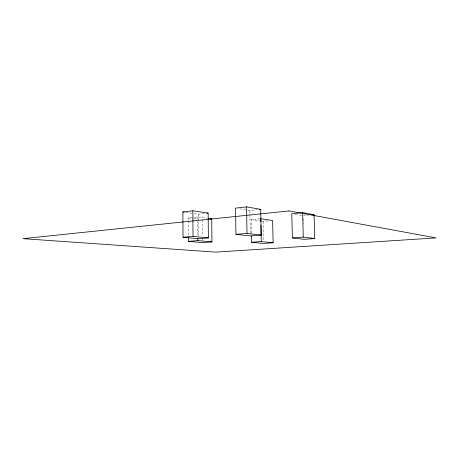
<?xml version="1.0" encoding="UTF-8"?>
<svg xmlns="http://www.w3.org/2000/svg" width="459" height="459" viewBox="0 0 459 459"><rect width="100%" height="100%" fill="white"/><g stroke="black" fill="none" stroke-linecap="round" stroke-linejoin="round"><path stroke-width="0.34" stroke-dasharray="2.29 1.72" d="M194.077 213.555L198.277 214.158L204.611 213.452M239.632 208.822L249.862 210.543L257.321 209.729M188.397 220.056L188.379 217.927L197.668 216.918L206.797 218.18M251.412 233.086L251.176 219.672L260.815 218.719M303.433 215.793L308.396 215.311M261.728 221.238L269.249 220.859M188.379 217.927L193.331 218.587M194.042 218.685L198.282 219.247M185.666 212.351L193.371 213.458M251.176 219.672L261.028 221.129M295.217 214.336L302.062 215.552M303.508 218.645L303.64 223.636M263.139 221.445L263.529 241.308M249.862 210.543L250.293 235.237M202.528 219.815L202.677 236.196M202.706 239.041L202.717 240.47M198.277 214.158L198.466 235.897M197.668 216.918L197.691 219.706M197.697 220.406L197.829 235.742M188.402 220.768L188.506 235.685"/><path stroke-width="0.69" d="M182.866 211.949L192.837 210.784L208.134 213.056L208.386 237.888L198.489 238.703L183.015 237.24L182.866 211.949L184.266 212.15M246.558 206.877L235.542 208.134L235.937 234.337L250.304 235.943L261.205 235.065L260.706 209.356L246.558 206.877L247.005 233.413L261.205 235.065M206.722 213.217L208.134 213.056M259.352 209.505L260.706 209.356M210.297 219.006L211.714 218.857L211.96 241.893L202.74 242.604L188.54 241.365L188.517 237.814M302.619 212.632L291.792 213.722L292.389 237.946L304.059 239.323L314.754 238.554L314.076 214.755L302.619 212.632L303.267 237.131L314.754 238.554M312.659 214.898L314.076 214.755M183.015 237.24L193.038 236.385L208.386 237.888M235.937 234.337L247.005 233.413M188.54 241.365L197.869 240.619L211.96 241.893M292.389 237.946L303.267 237.131M251.457 235.909L251.572 242.266L261.251 241.56L273.116 242.759L272.64 220.538L260.815 218.719L260.867 221.571M273.116 242.759L263.569 243.436L251.572 242.266M208.202 218.375L211.714 218.857M260.936 225.139L261.251 241.56M197.852 238.531L197.869 240.619M192.837 210.784L193.038 236.385M288.958 210.922L22.95 238.657L215.696 252.123L436.05 237.911L288.958 210.922"/></g></svg>
